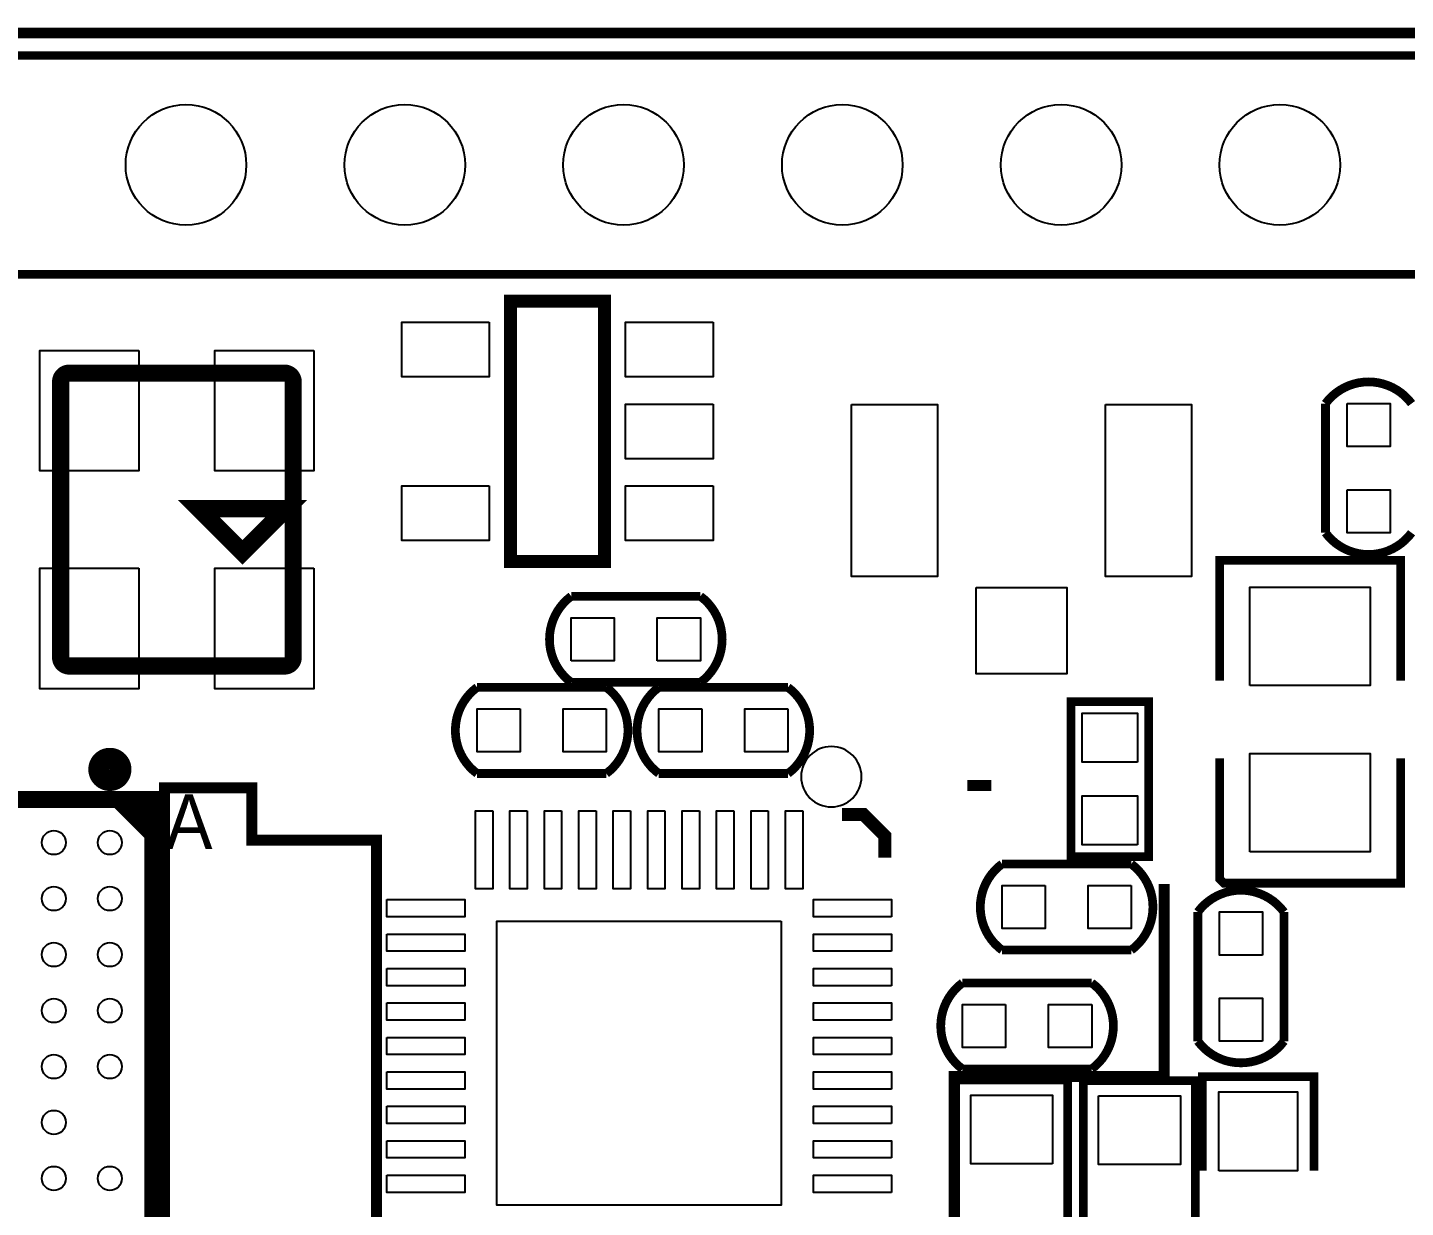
# Model space of a CAD drawing. Extents: x -33 to 2019, y -3 to 1814.
# Drawn here: x 772 to 1402, y 1274 to 1814 of the extents above; entities that cross this region are included whole.
import ezdxf

# ---------------------------------------------------------------- set-up
doc = ezdxf.new("R2010")
doc.units = 9
doc.header["$MEASUREMENT"] = 0
for name, color, linetype in [('BG_OUTLINE', 254, 'CONTINUOUS'), ('BG_SILKSCREEN_TOP', 43, 'CONTINUOUS'), ('PG_SILKSCREEN_TOP', 30, 'CONTINUOUS'), ('PIN_TOP', 1, 'CONTINUOUS')]:
    doc.layers.add(name, color=color, linetype=linetype)

msp = doc.modelspace()

# ---------------------------------------------------------------- linework, layer by layer
at = {"layer": 'BG_OUTLINE', "const_width": 5}
msp.add_lwpolyline([(78.74, 1811.02), (1811.02, 1811.02, -0.414214), (1889.76, 1732.28), (1889.76, 78.74, -0.414214), (1811.02, 0), (78.74, 0, -0.414214), (0, 78.74), (0, 1732.28, -0.414214), (78.74, 1811.02)], format="xyb", dxfattribs=at)
msp.add_lwpolyline([(78.74, 1811.02), (1811.02, 1811.02, -0.414214), (1889.76, 1732.28), (1889.76, 78.74, -0.414214), (1811.02, 0), (78.74, 0, -0.414214), (0, 78.74), (0, 1732.28, -0.414214), (78.74, 1811.02)], format="xyb", dxfattribs=at)
at = {"layer": 'BG_SILKSCREEN_TOP', "const_width": 5}
for points in [[(925, 1442.02), (875, 1442.02), (875, 1466.02), (835, 1466.02), (835, 1258.02), (932, 1258.02), (932, 1442.02), (925, 1442.02)], [(1213, 1467.02), (1202, 1467.02)], [(1292, 1422.02), (1292, 1334.02), (1196, 1334.02), (1196, 1159.02), (1097, 1159.02), (1097, 1193.02)]]:
    msp.add_lwpolyline(points, dxfattribs=at)
at = {"layer": 'PG_SILKSCREEN_TOP'}
for points, const_width in [([(294.88, 1800.748), (1594.88, 1800.748), (1594.88, 1700.748)], 3.937), ([(1594.88, 1700.748), (294.88, 1700.748), (294.88, 1800.748)], 3.937), ([(1036.173, 1569.406), (993.173, 1569.406), (993.173, 1688.406), (1036.173, 1688.406), (1036.173, 1569.406)], 5.906), ([(1365.74, 1641.63), (1365.74, 1582.57)], 4), ([(890.723, 1593.594), (850.723, 1593.594), (870.723, 1573.594), (890.723, 1593.594)], 8), ([(1317.367, 1514.901), (1317.367, 1570.021), (1400.047, 1570.021), (1400.047, 1514.901)], 4), ([(1080.015, 1553.526), (1020.955, 1553.526)], 4), ([(1037.001, 1511.875), (977.94, 1511.875)], 4), ([(1020.955, 1514.165), (1080.014, 1514.166)], 4), ([(1120.045, 1511.874), (1060.985, 1511.875)], 4), ([(1249.448, 1434.538), (1249.448, 1505.404), (1284.882, 1505.404), (1284.882, 1434.538), (1249.448, 1434.538)], 3.937), ([(1317.367, 1479.461), (1317.367, 1424.341), (1319.337, 1422.381), (1400.047, 1422.381), (1400.047, 1479.461)], 4), ([(977.94, 1472.514), (1037, 1472.515)], 4), ([(1060.985, 1472.514), (1120.046, 1472.514)], 4), ([(278.592, 1460.623), (278.588, 909.425), (829.786, 909.424), (829.788, 1460.624), (278.592, 1460.623)], 7.902), ([(813.987, 1460.624), (829.788, 1444.823)], 7.902), ([(821.889, 1460.618), (829.786, 1452.721)], 7.902), ([(1164.359, 1434.079), (1164.358, 1443.923), (1154.517, 1453.765), (1144.674, 1453.765)], 5.906), ([(1276.95, 1431.145), (1217.89, 1431.145)], 4), ([(1307.405, 1409.21), (1307.405, 1350.15)], 4), ([(1346.765, 1350.15), (1346.765, 1409.21)], 4), ([(1217.89, 1391.785), (1276.95, 1391.785)], 4), ([(1258.87, 1376.785), (1199.81, 1376.785)], 4), ([(1199.81, 1337.425), (1258.87, 1337.425)], 4), ([(1360.48, 1290.935), (1360.48, 1333.935), (1309.48, 1333.935), (1309.48, 1290.935)], 4), ([(1196.716, 1220.223), (1196.716, 1332.427), (1247.898, 1332.427), (1247.898, 1220.223), (1196.716, 1220.223)], 3.937), ([(1306.284, 1332.117), (1306.284, 1219.913), (1255.102, 1219.913), (1255.102, 1332.117), (1306.284, 1332.117)], 3.937)]:
    msp.add_lwpolyline(points, dxfattribs=dict(at, const_width=const_width))
for points, const_width in [([(889.932, 1655.523), (791.514, 1655.523, 0.414406), (787.573, 1651.582), (787.572, 1525.606, 0.414454), (791.514, 1521.665), (889.932, 1521.665, 0.414418), (893.873, 1525.606), (893.873, 1651.582, 0.414394), (889.932, 1655.523)], 7.87), ([(1405.1, 1641.63, 0.503899), (1365.74, 1641.63)], 4), ([(1405.1, 1582.57, -0.504954), (1365.74, 1582.57)], 4), ([(1020.955, 1553.526, 0.503914), (1020.955, 1514.165)], 4), ([(1080.015, 1553.526, -0.504957), (1080.014, 1514.166)], 4), ([(977.94, 1472.514, -0.504963), (977.94, 1511.875)], 4), ([(1037, 1472.515, 0.503895), (1037.001, 1511.875)], 4), ([(1060.985, 1472.514, -0.504963), (1060.985, 1511.875)], 4), ([(1120.046, 1472.514, 0.503895), (1120.045, 1511.874)], 4), ([(815.063, 1474.393, -0.999969), (805.127, 1474.393, -1.000031), (815.063, 1474.393)], 9.799), ([(1217.89, 1391.785, -0.504954), (1217.89, 1431.145)], 4), ([(1276.95, 1391.785, 0.503899), (1276.95, 1431.145)], 4), ([(1307.405, 1409.21, -0.504954), (1346.765, 1409.21)], 4), ([(1199.81, 1337.425, -0.504954), (1199.81, 1376.785)], 4), ([(1258.87, 1337.425, 0.503899), (1258.87, 1376.785)], 4), ([(1307.405, 1350.15, 0.503899), (1346.765, 1350.15)], 4)]:
    msp.add_lwpolyline(points, format="xyb", dxfattribs=dict(at, const_width=const_width))
msp.add_lwpolyline([(1153.665, 1471.041, 1), (1126.0605, 1471.0405, 1)], format="xyb", close=True, dxfattribs=at)
at = {"layer": 'PIN_TOP'}
for points in [[(983.492, 1678.808), (983.492, 1653.808), (943.492, 1653.808), (943.492, 1678.808)], [(1085.854, 1678.808), (1085.854, 1653.808), (1045.854, 1653.808), (1045.854, 1678.808)], [(823.4, 1665.952), (823.4, 1610.834), (778.124, 1610.834), (778.124, 1665.952)], [(903.322, 1665.952), (903.322, 1610.834), (858.046, 1610.834), (858.046, 1665.952)], [(1085.854, 1641.406), (1085.854, 1616.406), (1045.854, 1616.406), (1045.854, 1641.406)], [(1149.04, 1641.263), (1188.41, 1641.263), (1188.41, 1562.523), (1149.04, 1562.523)], [(1265.182, 1641.263), (1304.552, 1641.263), (1304.552, 1562.523), (1265.182, 1562.523)], [(1375.5775, 1641.6225), (1395.2625, 1641.6225), (1395.2625, 1621.9375), (1375.5775, 1621.9375)], [(983.492, 1604.004), (983.492, 1579.004), (943.492, 1579.004), (943.492, 1604.004)], [(1085.854, 1604.004), (1085.854, 1579.004), (1045.854, 1579.004), (1045.854, 1604.004)], [(1375.5775, 1602.2625), (1395.2625, 1602.2625), (1395.2625, 1582.5775), (1375.5775, 1582.5775)], [(823.4, 1566.354), (823.4, 1511.236), (778.124, 1511.236), (778.124, 1566.354)], [(903.322, 1566.354), (903.322, 1511.236), (858.046, 1511.236), (858.046, 1566.354)], [(1206.1265, 1557.519), (1247.4655, 1557.519), (1247.4655, 1518.149), (1206.1265, 1518.149)], [(1331.207, 1512.681), (1331.207, 1557.681), (1386.207, 1557.681), (1386.207, 1512.681)], [(1020.962, 1524.002), (1020.962, 1543.687), (1040.647, 1543.687), (1040.647, 1524.002)], [(1060.322, 1524.002), (1060.322, 1543.687), (1080.007, 1543.687), (1080.007, 1524.002)], [(997.6335, 1502.0365), (997.6335, 1482.3515), (977.9485, 1482.3515), (977.9485, 1502.0365)], [(1036.9935, 1502.0365), (1036.9935, 1482.3515), (1017.3085, 1482.3515), (1017.3085, 1502.0365)], [(1080.6785, 1502.0375), (1080.6785, 1482.3525), (1060.9935, 1482.3525), (1060.9935, 1502.0375)], [(1120.0385, 1502.0375), (1120.0385, 1482.3525), (1100.3535, 1482.3525), (1100.3535, 1502.0375)], [(1279.7635, 1477.6485), (1254.5665, 1477.6485), (1254.5665, 1500.0895), (1279.7635, 1500.0895)], [(1331.207, 1436.681), (1331.207, 1481.681), (1386.207, 1481.681), (1386.207, 1436.681)], [(1279.7635, 1439.8525), (1254.5665, 1439.8525), (1254.5665, 1462.2935), (1279.7635, 1462.2935)], [(985.065, 1455.464), (985.065, 1419.814), (977.195, 1419.814), (977.195, 1455.464)], [(1000.813, 1455.464), (1000.813, 1419.814), (992.943, 1419.814), (992.943, 1455.464)], [(1016.561, 1455.464), (1016.561, 1419.814), (1008.691, 1419.814), (1008.691, 1455.464)], [(1032.309, 1455.464), (1032.309, 1419.814), (1024.439, 1419.814), (1024.439, 1455.464)], [(1048.057, 1455.464), (1048.057, 1419.814), (1040.187, 1419.814), (1040.187, 1455.464)], [(1063.805, 1455.464), (1063.805, 1419.814), (1055.935, 1419.814), (1055.935, 1455.464)], [(1079.553, 1455.464), (1079.553, 1419.814), (1071.683, 1419.814), (1071.683, 1455.464)], [(1095.301, 1455.464), (1095.301, 1419.814), (1087.431, 1419.814), (1087.431, 1455.464)], [(1111.049, 1455.464), (1111.049, 1419.814), (1103.179, 1419.814), (1103.179, 1455.464)], [(1126.797, 1455.464), (1126.797, 1419.814), (1118.927, 1419.814), (1118.927, 1455.464)], [(1237.5825, 1421.3075), (1237.5825, 1401.6225), (1217.8975, 1401.6225), (1217.8975, 1421.3075)], [(1276.9425, 1421.3075), (1276.9425, 1401.6225), (1257.2575, 1401.6225), (1257.2575, 1421.3075)], [(936.617, 1414.884), (972.267, 1414.884), (972.267, 1407.014), (936.617, 1407.014)], [(1167.377, 1407.014), (1131.727, 1407.014), (1131.727, 1414.884), (1167.377, 1414.884)], [(1116.952, 1405.049), (1116.952, 1275.129), (987.032, 1275.129), (987.032, 1405.049)], [(1336.9275, 1389.5175), (1317.2425, 1389.5175), (1317.2425, 1409.2025), (1336.9275, 1409.2025)], [(936.617, 1399.144), (972.267, 1399.144), (972.267, 1391.274), (936.617, 1391.274)], [(1167.377, 1391.274), (1131.727, 1391.274), (1131.727, 1399.144), (1167.377, 1399.144)], [(936.617, 1383.394), (972.267, 1383.394), (972.267, 1375.524), (936.617, 1375.524)], [(1167.377, 1375.524), (1131.727, 1375.524), (1131.727, 1383.394), (1167.377, 1383.394)], [(936.617, 1367.644), (972.267, 1367.644), (972.267, 1359.774), (936.617, 1359.774)], [(1167.377, 1359.774), (1131.727, 1359.774), (1131.727, 1367.644), (1167.377, 1367.644)], [(1219.5025, 1366.9475), (1219.5025, 1347.2625), (1199.8175, 1347.2625), (1199.8175, 1366.9475)], [(1258.8625, 1366.9475), (1258.8625, 1347.2625), (1239.1775, 1347.2625), (1239.1775, 1366.9475)], [(1336.9275, 1350.1575), (1317.2425, 1350.1575), (1317.2425, 1369.8425), (1336.9275, 1369.8425)], [(936.617, 1351.894), (972.267, 1351.894), (972.267, 1344.024), (936.617, 1344.024)], [(1167.377, 1344.024), (1131.727, 1344.024), (1131.727, 1351.894), (1167.377, 1351.894)], [(936.617, 1336.144), (972.267, 1336.144), (972.267, 1328.274), (936.617, 1328.274)], [(1167.377, 1328.274), (1131.727, 1328.274), (1131.727, 1336.144), (1167.377, 1336.144)], [(1241.008, 1294.042), (1203.606, 1294.042), (1203.606, 1325.538), (1241.008, 1325.538)], [(1261.992, 1325.228), (1299.394, 1325.228), (1299.394, 1293.732), (1261.992, 1293.732)], [(1316.98, 1290.935), (1316.98, 1326.935), (1352.98, 1326.935), (1352.98, 1290.935)], [(936.617, 1320.404), (972.267, 1320.404), (972.267, 1312.534), (936.617, 1312.534)], [(1167.377, 1312.534), (1131.727, 1312.534), (1131.727, 1320.404), (1167.377, 1320.404)], [(936.617, 1304.654), (972.267, 1304.654), (972.267, 1296.784), (936.617, 1296.784)], [(1167.377, 1296.784), (1131.727, 1296.784), (1131.727, 1304.654), (1167.377, 1304.654)], [(936.617, 1288.904), (972.267, 1288.904), (972.267, 1281.034), (936.617, 1281.034)], [(1167.377, 1281.034), (1131.727, 1281.034), (1131.727, 1288.904), (1167.377, 1288.904)]]:
    msp.add_lwpolyline(points, close=True, dxfattribs=at)
for centre, radius in [((844.88, 1750.748), 27.559), ((944.88, 1750.748), 27.559), ((1044.88, 1750.748), 27.559), ((1144.88, 1750.748), 27.559), ((1244.88, 1750.748), 27.559), ((1344.88, 1750.748), 27.559), ((784.486, 1440.925), 5.5), ((810.089, 1440.925), 5.5), ((784.486, 1415.322), 5.5), ((810.089, 1415.322), 5.5), ((784.486, 1389.724), 5.5), ((810.089, 1389.724), 5.5), ((784.486, 1364.121), 5.5), ((810.089, 1364.121), 5.5), ((784.486, 1338.523), 5.5), ((810.089, 1338.523), 5.5), ((784.486, 1313.023), 5.5), ((784.486, 1287.425), 5.5), ((810.089, 1287.425), 5.5)]:
    msp.add_circle(centre, radius, dxfattribs=at)

# ---------------------------------------------------------------- texts
at = {"layer": 'BG_SILKSCREEN_TOP', "text_generation_flag": 2, "width": 0.96}
msp.add_text('A', height=25, dxfattribs=at).set_placement((857, 1438.02))

doc.saveas('drawing.dxf')
